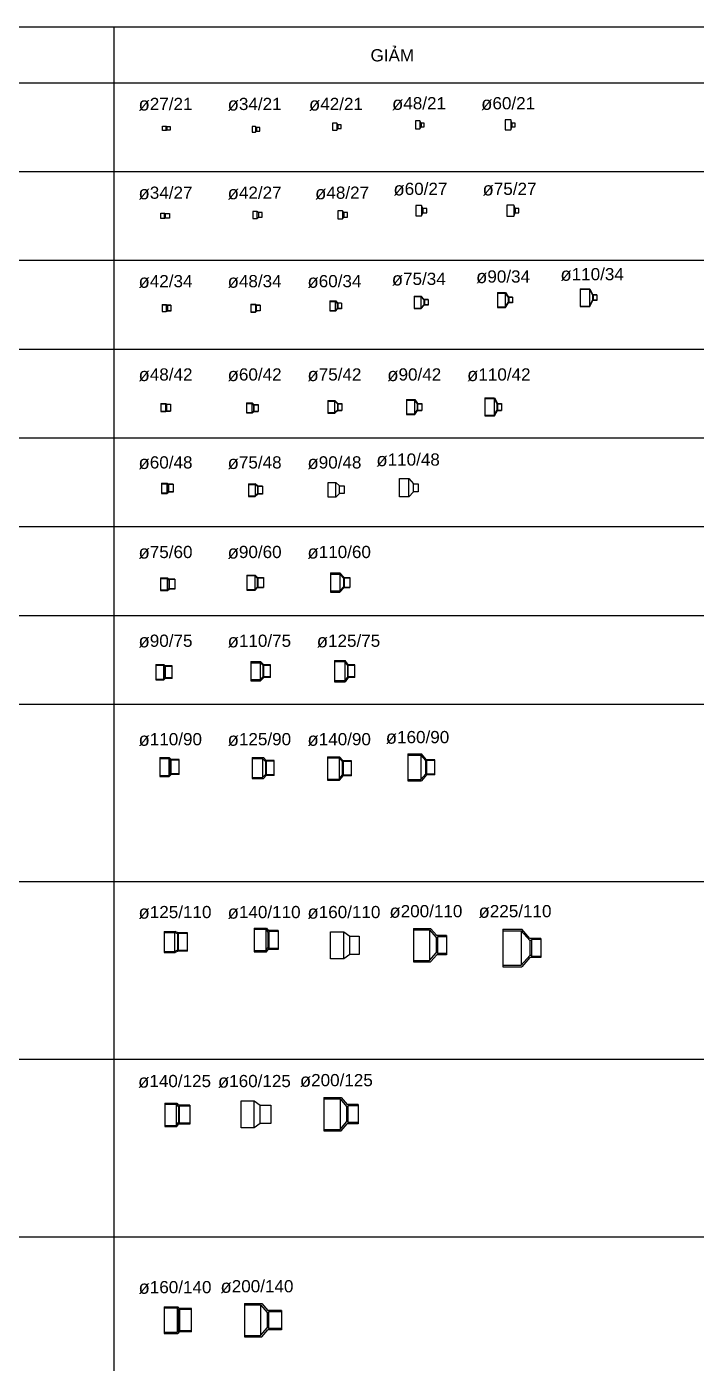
# Model space of a CAD drawing. Header units: millimetres. Extents: x 1218 to 72853, y -34712 to 16286.
# Drawn here: x 5603 to 9989, y -14139 to -5386 of the extents above; entities that cross this region are included whole.
import ezdxf
from ezdxf.enums import TextEntityAlignment as Align

# ---------------------------------------------------------------- set-up
doc = ezdxf.new("R2010")
doc.units = ezdxf.units.MM
doc.styles.get("Standard").update_dxf_attribs({"font": 'arial.ttf'})

# ---------------------------------------------------------------- blocks, each defined once
blk = doc.blocks.new('GIAM-D27x21 uPVC ISO')
at = {"color": 8}
for p, q in [((-1.9, -15), (-1.9, 15)), ((3.6, -12), (3.6, 12))]:
    blk.add_line(p, q, dxfattribs=at)
blk.add_lwpolyline([(23.6, 12), (23.6, -12), (3.6, -12), (-1.9, -15), (-26.9, -15), (-26.9, 15), (-1.9, 15), (3.6, 12)], close=True)
at = {"flags": 1}
for p in [(-1.9, 0), (3.6, 0)]:
    blk.add_attdef('AMC', p, '', height=0.5, dxfattribs=at)
blk = doc.blocks.new('GIAM-D34x21 uPVC ISO')
at = {"color": 8}
for p, q in [((-3, 18.4), (-3, -18.4)), ((4.8, 12), (4.8, -12))]:
    blk.add_line(p, q, dxfattribs=at)
blk.add_lwpolyline([(4.8, 12), (-3, 18.4), (-25.4, 18.4), (-25.4, -18.4), (-3, -18.4), (4.8, -12), (24.8, -12), (24.8, 12)], close=True)
at = {"flags": 1}
for p in [(-3, 0), (4.8, 0)]:
    blk.add_attdef('AMC', p, '', height=0.5, dxfattribs=at)
blk = doc.blocks.new('GIAM-D42x21 uPVC ISO')
at = {"color": 8}
for p, q in [((-2.9, 23.1), (-2.9, -23.1)), ((4.9, 12), (4.9, -12))]:
    blk.add_line(p, q, dxfattribs=at)
blk.add_lwpolyline([(4.9, 12), (-2.9, 23.1), (-29.9, 23.1), (-29.9, -23.1), (-2.9, -23.1), (4.9, -12), (24.9, -12), (24.9, 12)], close=True)
at = {"flags": 1}
for p in [(-2.9, 0), (4.9, 0)]:
    blk.add_attdef('AMC', p, '', height=0.5, dxfattribs=at)
blk = doc.blocks.new('GIAM-D48x21 uPVC ISO')
at = {"color": 8}
for p, q in [((-2.7, 26.1), (-2.7, -26.1)), ((5.1, 12), (5.1, -12))]:
    blk.add_line(p, q, dxfattribs=at)
blk.add_lwpolyline([(5.1, 12), (-2.7, 26.1), (-32.7, 26.1), (-32.7, -26.1), (-2.7, -26.1), (5.1, -12), (25.1, -12), (25.1, 12)], close=True)
at = {"flags": 1}
for p in [(-2.7, 0), (5.1, 0)]:
    blk.add_attdef('AMC', p, '', height=0.5, dxfattribs=at)
blk = doc.blocks.new('GIAM-D60x21 uPVC ISO')
at = {"color": 8}
for p, q in [((-2.8, 33.1), (-2.8, -33.1)), ((5.1, 12), (5.1, -12))]:
    blk.add_line(p, q, dxfattribs=at)
blk.add_lwpolyline([(5.1, 12), (-2.8, 33.1), (-38.8, 33.1), (-38.8, -33.1), (-2.8, -33.1), (5.1, -12), (25.1, -12), (25.1, 12)], close=True)
at = {"flags": 1}
for p in [(-2.8, 0), (5.1, 0)]:
    blk.add_attdef('AMC', p, '', height=0.5, dxfattribs=at)
blk = doc.blocks.new('GIAM-D34x27 uPVC ISO')
at = {"color": 8}
for p, q in [((-2.5, -18.4), (-2.5, 18.4)), ((4.4, -15), (4.4, 15))]:
    blk.add_line(p, q, dxfattribs=at)
blk.add_lwpolyline([(29.4, 15), (29.4, -15), (4.4, -15), (-2.5, -18.4), (-25.5, -18.4), (-25.5, 18.4), (-2.5, 18.4), (4.4, 15)], close=True)
at = {"flags": 1}
for p in [(-2.5, 0), (4.4, 0)]:
    blk.add_attdef('AMC', p, '', height=0.5, dxfattribs=at)
blk = doc.blocks.new('GIAM-D42x27 uPVC ISO')
at = {"color": 8}
for p, q in [((-3.4, 23), (-3.4, -23)), ((6.4, 15), (6.4, -15))]:
    blk.add_line(p, q, dxfattribs=at)
blk.add_lwpolyline([(6.4, 15), (-3.4, 23), (-30.4, 23), (-30.4, -23), (-3.4, -23), (6.4, -15), (31.4, -15), (31.4, 15)], close=True)
at = {"flags": 1}
for p in [(-3.4, 0), (6.4, 0)]:
    blk.add_attdef('AMC', p, '', height=0.5, dxfattribs=at)
blk = doc.blocks.new('GIAM-D48x27 uPVC ISO')
at = {"color": 8}
for p, q in [((-3.2, 26), (-3.2, -26)), ((6.6, 15), (6.6, -15))]:
    blk.add_line(p, q, dxfattribs=at)
blk.add_lwpolyline([(6.6, 15), (-3.2, 26), (-33.4, 26), (-33.4, -26), (-3.2, -26), (6.6, -15), (31.6, -15), (31.6, 15)], close=True)
at = {"flags": 1}
for p in [(-3.2, 0), (6.6, 0)]:
    blk.add_attdef('AMC', p, '', height=0.5, dxfattribs=at)
blk = doc.blocks.new('GIAM-D60x27 uPVC ISO')
at = {"color": 8}
for p, q in [((-3.4, 33), (-3.4, -33)), ((6.4, 15), (6.4, -15))]:
    blk.add_line(p, q, dxfattribs=at)
blk.add_lwpolyline([(6.4, 15), (-3.4, 33), (-39.6, 33), (-39.6, -33), (-3.4, -33), (6.4, -15), (31.4, -15), (31.4, 15)], close=True)
at = {"flags": 1}
for p in [(-3.4, 0), (6.4, 0)]:
    blk.add_attdef('AMC', p, '', height=0.5, dxfattribs=at)
blk = doc.blocks.new('GIAM-D75x27 uPVC ISO')
at = {"color": 8}
for p, q in [((-3.5, 36), (-3.5, -36)), ((6.3, 15), (6.3, -15))]:
    blk.add_line(p, q, dxfattribs=at)
blk.add_lwpolyline([(6.3, 15), (-3.5, 36), (-47.2, 36), (-47.2, -36), (-3.5, -36), (6.3, -15), (31.3, -15), (31.3, 15)], close=True)
at = {"flags": 1}
for p in [(-3.5, 0), (6.3, 0)]:
    blk.add_attdef('AMC', p, '', height=0.5, dxfattribs=at)
blk = doc.blocks.new('GIAM-D42x34 uPVC ISO')
for p, q in [((-28.7, 23), (-28.7, -23)), ((-28.7, 23), (-0.8, 23)), ((-0.8, 23), (4.2, 18.7)), ((29.3, 18.7), (4.2, 18.7)), ((29.3, 18.7), (29.3, -18.7)), ((-28.7, -23), (-0.8, -23)), ((-0.8, -23), (4.2, -18.7)), ((29.3, -18.7), (4.2, -18.7))]:
    blk.add_line(p, q)
at = {"color": 8}
for p, q in [((-28.7, 21), (-1.7, 21)), ((-1.7, 21), (-1.7, -21)), ((-1.7, 21), (3.5, 16.6)), ((6.3, 16.6), (3.5, 16.6)), ((3.5, 16.6), (3.5, -16.6)), ((29.3, 17), (6.3, 17)), ((6.3, 17), (6.3, -17)), ((-28.7, -21), (-1.7, -21)), ((-1.7, -21), (3.5, -16.6)), ((6.3, -16.6), (3.5, -16.6)), ((6.3, -16.6), (3.5, -16.6)), ((29.3, -17), (6.3, -17))]:
    blk.add_line(p, q, dxfattribs=at)
at = {"flags": 1}
for p in [(-1.7, 0), (6.3, 0)]:
    blk.add_attdef('AMC', p, '', height=0.5, dxfattribs=at)
blk = doc.blocks.new('GIAM-D48x34 uPVC ISO')
for p, q in [((-32.7, 26.4), (-32.7, -26.2)), ((-32.7, 26.4), (-1.6, 26.4)), ((-1.6, 26.4), (6.2, 18.8)), ((27.9, 18.8), (6.2, 18.8)), ((27.9, 18.8), (27.9, -18.6)), ((-32.7, -26.2), (-1.6, -26.2)), ((-1.6, -26.2), (6.2, -18.6)), ((27.9, -18.6), (6.2, -18.6))]:
    blk.add_line(p, q)
at = {"color": 8}
for p, q in [((-32.7, 24.1), (-2.7, 24.1)), ((-2.7, 24.1), (-2.7, -23.9)), ((-2.7, 24.1), (4.9, 17.1)), ((27.9, 17.1), (4.9, 17.1)), ((4.9, -16.9), (4.9, 17.1)), ((-32.7, -23.9), (-2.7, -23.9)), ((-2.7, -23.9), (4.9, -16.9)), ((4.9, -16.9), (8.3, -16.9)), ((27.9, -16.9), (8.3, -16.9))]:
    blk.add_line(p, q, dxfattribs=at)
at = {"flags": 1}
for p in [(-2.7, 0.1), (4.9, 0.1)]:
    blk.add_attdef('AMC', p, '', height=0.5, dxfattribs=at)
blk = doc.blocks.new('GIAM-D60x34 uPVC ISO')
for p, q in [((-40.2, 32.9), (-40.2, -32.9)), ((-40.2, 32.9), (-1.3, 32.9)), ((-1.3, 32.9), (11.2, 18.7)), ((35.8, 18.7), (11.2, 18.7)), ((35.8, 18.7), (35.8, -18.7)), ((-40.2, -32.9), (-1.3, -32.9)), ((-1.3, -32.9), (11.2, -18.7)), ((35.8, -18.7), (11.2, -18.7))]:
    blk.add_line(p, q)
at = {"color": 8}
for p, q in [((-40.2, 30), (-4.2, 30)), ((-4.2, 30), (-4.2, -30)), ((-4.2, 30), (9.1, 16.3)), ((9.1, 16.3), (9.1, -16.3)), ((12.8, 16.3), (9.1, 16.3)), ((35.8, 17), (12.8, 17)), ((12.8, 17), (12.8, -17)), ((-40.2, -30), (-4.2, -30)), ((-40.2, -30), (-4.2, -30)), ((-4.2, -30), (9.1, -16.3)), ((12.8, -16.3), (9.1, -16.3)), ((35.8, -17), (12.8, -17))]:
    blk.add_line(p, q, dxfattribs=at)
at = {"flags": 1}
for p in [(-4.2, 0), (12.8, 0)]:
    blk.add_attdef('AMC', p, '', height=0.5, dxfattribs=at)
blk = doc.blocks.new('GIAM-D75x34 uPVC ISO')
for p, q in [((-49.3, 41.1), (-49.3, -41.1)), ((-49.3, 41.1), (-3.3, 41.1)), ((-3.3, 41.1), (16.4, 18.7)), ((41.7, 18.7), (16.4, 18.7)), ((41.7, 18.7), (41.7, -18.7)), ((-49.3, -41.1), (-3.3, -41.1)), ((-3.3, -41.1), (16.4, -18.7)), ((41.7, -18.7), (16.4, -18.7))]:
    blk.add_line(p, q)
at = {"color": 8}
for p, q in [((-49.3, 37.5), (-5.8, 37.5)), ((-5.8, 37.5), (-5.8, -37.5)), ((-5.8, 37.5), (13.1, 16.5)), ((18.7, 16.5), (13.1, 16.5)), ((13.1, 16.5), (13.1, -16.5)), ((41.7, 17), (18.7, 17)), ((18.7, 17), (18.7, -17)), ((-49.3, -37.5), (-5.8, -37.5)), ((-5.8, -37.5), (13.1, -16.5)), ((18.7, -16.5), (13.1, -16.5)), ((41.7, -17), (18.7, -17))]:
    blk.add_line(p, q, dxfattribs=at)
at = {"flags": 1}
for p in [(-5.8, 0), (18.7, 0)]:
    blk.add_attdef('AMC', p, '', height=0.5, dxfattribs=at)
blk = doc.blocks.new('GIAM-D90x34 uPVC ISO')
for p, q in [((-58.2, 48.6), (-58.2, -48.6)), ((-58.2, 48.6), (-4.7, 48.6)), ((-4.7, 48.6), (15, 18.7)), ((40.3, 18.7), (15, 18.7)), ((40.3, 18.7), (40.3, -18.7)), ((-58.2, -48.6), (-4.7, -48.6)), ((-4.7, -48.6), (15, -18.7)), ((40.3, -18.7), (15, -18.7))]:
    blk.add_line(p, q)
at = {"color": 8}
for p, q in [((-58.2, 45), (-7.2, 45)), ((-7.2, 45), (-7.2, -45)), ((-7.2, 45), (11.7, 16.5)), ((17.3, 16.5), (11.7, 16.5)), ((11.7, 16.5), (11.7, -16.5)), ((40.3, 17), (17.3, 17)), ((17.3, 17), (17.3, -17)), ((-58.2, -45), (-7.2, -45)), ((-7.2, -45), (11.7, -16.5)), ((17.3, -16.5), (11.7, -16.5)), ((40.3, -17), (17.3, -17))]:
    blk.add_line(p, q, dxfattribs=at)
at = {"flags": 1}
for p in [(-7.2, 0), (17.3, 0)]:
    blk.add_attdef('AMC', p, '', height=0.5, dxfattribs=at)
blk = doc.blocks.new('GIAM-D110x34 uPVC ISO')
for p, q in [((-68.5, 58.6), (-68.5, -58.6)), ((-68.5, 58.6), (-5, 58.6)), ((-5, 58.6), (14.7, 18.7)), ((40, 18.7), (14.7, 18.7)), ((40, 18.7), (40, -18.7)), ((-68.5, -58.6), (-5, -58.6)), ((-5, -58.6), (14.7, -18.7)), ((40, -18.7), (14.7, -18.7))]:
    blk.add_line(p, q)
at = {"color": 8}
for p, q in [((-68.5, 55), (-7.5, 55)), ((-7.5, 55), (-7.5, -55)), ((-7.5, 55), (11.5, 16.5)), ((17, 16.5), (11.5, 16.5)), ((11.5, 16.5), (11.5, -16.5)), ((40, 17), (17, 17)), ((17, 17), (17, -17)), ((-68.5, -55), (-7.5, -55)), ((-7.5, -55), (11.5, -16.5)), ((17, -16.5), (11.5, -16.5)), ((40, -17), (17, -17))]:
    blk.add_line(p, q, dxfattribs=at)
at = {"flags": 1}
for p in [(-7.5, 0), (17, 0)]:
    blk.add_attdef('AMC', p, '', height=0.5, dxfattribs=at)
blk = doc.blocks.new('GIAM-D48x42 uPVC ISO')
for p, q in [((-31.9, 26.3), (-31.9, -26.3)), ((-31.9, 26.3), (-0.2, 26.3)), ((-0.2, 26.3), (4.3, 23)), ((4.3, 23), (32.1, 23)), ((32.1, 23), (32.1, -23)), ((-31.9, -26.3), (-0.2, -26.3)), ((-0.2, -26.3), (4.3, -23)), ((4.3, -23), (32.1, -23))]:
    blk.add_line(p, q)
at = {"color": 8}
for p, q in [((-31.9, 24), (-1.9, 24)), ((-1.9, 24), (-1.9, -24)), ((-1.9, 24), (3, 20.3)), ((3, 20.3), (3, -20.3)), ((3, 20.3), (5.1, 20.3)), ((5.1, 21), (32.1, 21)), ((5.1, 21), (5.1, -21)), ((-31.9, -24), (-1.9, -24)), ((-1.9, -24), (3, -20.3)), ((3, -20.3), (5.1, -20.3)), ((5.1, -21), (32.1, -21))]:
    blk.add_line(p, q, dxfattribs=at)
at = {"flags": 1}
for p in [(-1.9, 0), (5.1, 0)]:
    blk.add_attdef('AMC', p, '', height=0.5, dxfattribs=at)
blk = doc.blocks.new('GIAM-D60x42 uPVC ISO')
for p, q in [((-40.6, 32.9), (-40.6, -32.9)), ((-40.6, 32.9), (-3.5, 32.9)), ((-3.5, 32.9), (7.6, 23)), ((7.6, 23), (35.4, 23)), ((35.4, 23), (35.4, -23)), ((-40.6, -32.9), (-3.5, -32.9)), ((-3.5, -32.9), (7.6, -23)), ((7.6, -23), (35.4, -23))]:
    blk.add_line(p, q)
at = {"color": 8}
for p, q in [((-40.6, 30), (-4.6, 30)), ((-4.6, 30), (6.3, 20.3)), ((-4.6, 30), (-4.6, -30)), ((6.3, 20.3), (6.3, -20.3)), ((8.4, 20.3), (6.3, 20.3)), ((8.4, 21), (35.4, 21)), ((8.4, 21), (8.4, -21)), ((-40.6, -30), (-4.6, -30)), ((-40.6, -30), (-4.6, -30)), ((-4.6, -30), (6.3, -20.3)), ((8.4, -20.3), (6.3, -20.3)), ((8.4, -21), (35.4, -21))]:
    blk.add_line(p, q, dxfattribs=at)
at = {"flags": 1}
for p in [(-4.6, 0), (8.4, 0)]:
    blk.add_attdef('AMC', p, '', height=0.5, dxfattribs=at)
blk = doc.blocks.new('GIAM-D75x42 uPVC ISO')
for p, q in [((-49.7, 41.1), (-49.7, -41.1)), ((-49.7, 41.1), (-3.8, 41.1)), ((-3.8, 41.1), (14.5, 23)), ((14.5, 23), (42.3, 23)), ((42.3, 23), (42.3, -23)), ((-49.7, -41.1), (-3.8, -41.1)), ((-3.8, -41.1), (14.5, -23)), ((14.5, -23), (42.3, -23))]:
    blk.add_line(p, q)
at = {"color": 8}
for p, q in [((-49.7, 37.5), (-6.2, 37.5)), ((-6.2, 37.5), (-6.2, -37.5)), ((-6.2, 37.5), (12.2, 20.3)), ((12.2, 20.3), (12.2, -20.3)), ((15.3, 20.3), (12.2, 20.3)), ((15.3, 21), (42.3, 21)), ((15.3, 21), (15.3, -21)), ((-49.7, -37.5), (-6.2, -37.5)), ((-6.2, -37.5), (12.2, -20.3)), ((15.3, -20.3), (12.2, -20.3)), ((15.3, -21), (42.3, -21))]:
    blk.add_line(p, q, dxfattribs=at)
at = {"flags": 1}
for p in [(-6.2, 0), (15.3, 0)]:
    blk.add_attdef('AMC', p, '', height=0.5, dxfattribs=at)
blk = doc.blocks.new('GIAM-D90x42 uPVC ISO')
for p, q in [((-57.9, 48.6), (-57.9, -48.6)), ((-57.9, 48.6), (-4.4, 48.6)), ((-4.4, 48.6), (13.8, 23)), ((13.8, 23), (41.6, 23)), ((41.6, 23), (41.6, -23)), ((-57.9, -48.6), (-4.4, -48.6)), ((-4.4, -48.6), (13.8, -23)), ((13.8, -23), (41.6, -23))]:
    blk.add_line(p, q)
at = {"color": 8}
for p, q in [((-57.9, 45), (-6.9, 45)), ((-6.9, 45), (-6.9, -45)), ((-6.9, 45), (11.5, 20.3)), ((11.5, 20.3), (11.5, -20.3)), ((14.6, 20.3), (11.5, 20.3)), ((14.6, 21), (41.6, 21)), ((14.6, 21), (14.6, -21)), ((-57.9, -45), (-6.9, -45)), ((-6.9, -45), (11.5, -20.3)), ((14.6, -20.3), (11.5, -20.3)), ((14.6, -21), (41.6, -21))]:
    blk.add_line(p, q, dxfattribs=at)
at = {"flags": 1}
for p in [(-6.9, 0), (14.6, 0)]:
    blk.add_attdef('AMC', p, '', height=0.5, dxfattribs=at)
blk = doc.blocks.new('GIAM-D110x42 uPVC ISO')
for p, q in [((-68.1, 58.6), (-68.1, -58.6)), ((-68.1, 58.6), (-4.6, 58.6)), ((-4.6, 58.6), (13.6, 23)), ((13.6, 23), (41.4, 23)), ((41.4, 23), (41.4, -23)), ((-68.1, -58.6), (-4.6, -58.6)), ((-4.6, -58.6), (13.6, -23)), ((13.6, -23), (41.4, -23))]:
    blk.add_line(p, q)
at = {"color": 8}
for p, q in [((-68.1, 55), (-7.1, 55)), ((-7.1, 55), (-7.1, -55)), ((-7.1, 55), (11.3, 20.3)), ((11.3, 20.3), (11.3, -20.3)), ((14.4, 20.3), (11.3, 20.3)), ((14.4, 21), (41.4, 21)), ((14.4, 21), (14.4, -21)), ((-68.1, -55), (-7.1, -55)), ((-7.1, -55), (11.3, -20.3)), ((14.4, -20.3), (11.3, -20.3)), ((14.4, -21), (41.4, -21))]:
    blk.add_line(p, q, dxfattribs=at)
at = {"flags": 1}
for p in [(-7.1, 0), (14.4, 0)]:
    blk.add_attdef('AMC', p, '', height=0.5, dxfattribs=at)
blk = doc.blocks.new('GIAM-D60x48 uPVC ISO')
for p, q in [((-38.7, 32.9), (-38.7, -32.9)), ((-38.7, 32.9), (-1.6, 32.9)), ((6.1, 26.3), (-1.6, 32.9)), ((37.3, 26.3), (6.1, 26.3)), ((37.3, 26.3), (37.3, -26.3)), ((-38.7, -30), (-2.7, -30)), ((-38.7, -32.9), (-1.6, -32.9)), ((6.1, -26.3), (-1.6, -32.9)), ((37.3, -26.3), (6.1, -26.3))]:
    blk.add_line(p, q)
at = {"color": 8}
for p, q in [((-38.7, 30), (-2.7, 30)), ((-2.7, 30), (-2.7, -30)), ((5, 23.4), (-2.7, 30)), ((7.3, 23.4), (5, 23.4)), ((5, 23.4), (5, -23.4)), ((37.3, 24), (7.3, 24)), ((7.3, 24), (7.3, -24)), ((-38.7, -30), (-2.7, -30)), ((5, -23.4), (-2.7, -30)), ((7.3, -23.4), (5, -23.4)), ((37.3, -24), (7.3, -24))]:
    blk.add_line(p, q, dxfattribs=at)
at = {"flags": 1}
for p in [(-2.7, 0), (7.3, 0)]:
    blk.add_attdef('AMC', p, '', height=0.5, dxfattribs=at)
blk = doc.blocks.new('GIAM-D75x48 uPVC ISO')
for p, q in [((-50.1, 41.1), (-50.1, -41.1)), ((-50.1, 41.1), (-5.5, 41.1)), ((11.5, 26.3), (-5.5, 41.1)), ((41.9, 26.3), (11.5, 26.3)), ((41.9, 26.3), (41.9, -26.3)), ((-50.1, -41.1), (-5.5, -41.1)), ((11.5, -26.3), (-5.5, -41.1)), ((41.9, -26.3), (11.5, -26.3))]:
    blk.add_line(p, q)
at = {"color": 8}
for p, q in [((-50.1, 37.5), (-6.6, 37.5)), ((-6.6, 37.5), (-6.6, -37.5)), ((9.6, 23.4), (-6.6, 37.5)), ((11.9, 23.4), (9.6, 23.4)), ((9.6, 23.4), (9.6, -23.4)), ((11.9, 23.4), (9.6, 23.4)), ((41.9, 24), (11.9, 24)), ((11.9, 24), (11.9, -24)), ((-50.1, -37.5), (-6.6, -37.5)), ((9.6, -23.4), (-6.6, -37.5)), ((11.9, -23.4), (9.6, -23.4)), ((41.9, -24), (11.9, -24))]:
    blk.add_line(p, q, dxfattribs=at)
at = {"flags": 1}
for p in [(-6.6, 0), (11.9, 0)]:
    blk.add_attdef('AMC', p, '', height=0.5, dxfattribs=at)
blk = doc.blocks.new('GIAM-D90x48 uPVC ISO')
at = {"color": 8}
for p, q in [((-9.7, -48), (-9.7, 48)), ((15.3, -26), (15.3, 26))]:
    blk.add_line(p, q, dxfattribs=at)
blk.add_lwpolyline([(45.3, 26), (45.3, -26), (15.3, -26), (-9.7, -48), (-60.7, -48), (-60.7, 48), (-9.7, 48), (15.3, 26)], close=True)
at = {"flags": 1}
for p in [(-9.7, 0), (15.3, 0)]:
    blk.add_attdef('AMC', p, '', height=0.5, dxfattribs=at)
blk = doc.blocks.new('GIAM-D110x48 uPVC ISO')
at = {"color": 8}
for p, q in [((-9.5, -60.5), (-9.5, 60.5)), ((20.5, -26), (20.5, 26))]:
    blk.add_line(p, q, dxfattribs=at)
blk.add_lwpolyline([(50.5, 26), (50.5, -26), (20.5, -26), (-9.5, -60.5), (-70.5, -60.5), (-70.5, 60.5), (-9.5, 60.5), (20.5, 26)], close=True)
at = {"flags": 1}
for p in [(-9.5, 0), (20.5, 0)]:
    blk.add_attdef('AMC', p, '', height=0.5, dxfattribs=at)
blk = doc.blocks.new('GIAM-D75x60 uPVC ISO')
for p, q in [((-47.3, 41.1), (-47.3, -41.1)), ((-47.3, 41.1), (-2.2, 41.1)), ((-2.2, 41.1), (8, 32.9)), ((45.7, 32.9), (8, 32.9)), ((45.7, 32.9), (45.7, -32.9)), ((-47.3, -41.1), (-2.2, -41.1)), ((-2.2, -41.1), (8, -32.9)), ((45.7, -32.9), (8, -32.9))]:
    blk.add_line(p, q)
at = {"color": 8}
for p, q in [((-47.3, 37.5), (-3.8, 37.5)), ((-3.8, 37.5), (-3.8, -37.5)), ((-3.8, 37.5), (6.8, 29)), ((9.7, 29), (6.8, 29)), ((6.8, 29), (6.8, -29)), ((45.7, 30), (9.7, 30)), ((9.7, 30), (9.7, -30)), ((-47.3, -37.5), (-3.8, -37.5)), ((-3.8, -37.5), (6.8, -29)), ((9.7, -29), (6.8, -29)), ((45.7, -30), (9.7, -30)), ((45.7, -30), (9.7, -30))]:
    blk.add_line(p, q, dxfattribs=at)
at = {"flags": 1}
for p in [(-3.8, 0), (9.7, 0)]:
    blk.add_attdef('AMC', p, '', height=0.5, dxfattribs=at)
blk = doc.blocks.new('GIAM-D90x60 uPVC ISO')
for p, q in [((-57.5, 49.3), (-57.5, -49.3)), ((-57.5, 49.3), (-4.2, 49.3)), ((-4.2, 49.3), (12.3, 32.9)), ((12.3, 32.9), (49.5, 32.9)), ((49.5, 32.9), (49.5, -32.9)), ((-57.5, -49.3), (-4.2, -49.3)), ((-4.2, -49.3), (12.3, -32.9)), ((12.3, -32.9), (49.5, -32.9)), ((13.5, -32.9), (49.5, -32.9))]:
    blk.add_line(p, q)
at = {"color": 8}
for p, q in [((-57.5, 45), (-6.5, 45)), ((-6.5, 45), (-6.5, -45)), ((-6.5, 45), (9.4, 29.3)), ((13.5, 29.3), (9.4, 29.3)), ((9.4, 29.3), (9.4, -29.3)), ((13.5, 30), (49.5, 30)), ((13.5, 30), (13.5, -30)), ((-57.5, -45), (-6.5, -45)), ((-6.5, -45), (9.4, -29.3)), ((13.5, -29.3), (9.4, -29.3)), ((13.5, -30), (49.5, -30)), ((13.5, -30), (49.5, -30))]:
    blk.add_line(p, q, dxfattribs=at)
at = {"flags": 1}
for p in [(-6.5, 0), (13.5, 0)]:
    blk.add_attdef('AMC', p, '', height=0.5, dxfattribs=at)
blk = doc.blocks.new('GIAM-D110x60 uPVC ISO')
for p, q in [((-71.3, 62.7), (-71.3, -62.7)), ((-71.3, 62.7), (-10.2, 62.7)), ((-10.3, 55), (14, 28.8)), ((-10.2, 62.7), (17.4, 32.9)), ((17.4, 32.9), (53.7, 32.9)), ((53.7, 32.9), (53.7, -32.9)), ((-71.3, -62.7), (-10.2, -62.7)), ((-10.2, -62.7), (17.4, -32.9)), ((17.4, -32.9), (53.7, -32.9))]:
    blk.add_line(p, q)
at = {"color": 8}
for p, q in [((-71.3, 55), (-10.3, 55)), ((-10.3, 55), (-10.3, -55)), ((-10.3, 55), (14, 28.8)), ((17.7, 28.8), (14, 28.8)), ((14, 28.8), (14, -28.8)), ((17.7, 28.8), (14, 28.8)), ((17.7, 30), (53.7, 30)), ((17.7, 30), (17.7, -30)), ((-71.3, -55), (-10.3, -55)), ((-10.3, -55), (14, -28.8)), ((17.7, -28.8), (14, -28.8)), ((17.7, -30), (53.7, -30)), ((17.7, -30), (53.7, -30))]:
    blk.add_line(p, q, dxfattribs=at)
at = {"flags": 1}
for p in [(-10.3, 0), (17.7, 0)]:
    blk.add_attdef('AMC', p, '', height=0.5, dxfattribs=at)
blk = doc.blocks.new('GIAM-D90x75 uPVC ISO')
for p, q in [((-53.8, 49.3), (-53.8, -49.3)), ((-53.8, 49.3), (-0.5, 49.3)), ((-0.5, 49.3), (8.1, 41.1)), ((53.2, 41.1), (8.1, 41.1)), ((53.2, -41.1), (53.2, 41.1)), ((-53.8, -49.3), (-0.5, -49.3)), ((-0.5, -49.3), (8.1, -41.1)), ((53.2, -41.1), (8.1, -41.1))]:
    blk.add_line(p, q)
at = {"color": 8}
for p, q in [((-53.8, 45), (-2.8, 45)), ((-2.8, 45), (-2.8, -45)), ((-2.8, 45), (6.1, 36.3)), ((6.1, -36.3), (6.1, 36.3)), ((9.7, 36.3), (6.1, 36.3)), ((53.2, 37.5), (9.7, 37.5)), ((9.7, -37.5), (9.7, 37.5)), ((-53.8, -45), (-2.8, -45)), ((-2.8, -45), (6.1, -36.3)), ((9.7, -36.3), (6.1, -36.3)), ((53.2, -37.5), (9.7, -37.5))]:
    blk.add_line(p, q, dxfattribs=at)
at = {"flags": 1}
for p in [(-2.8, 0), (9.7, 0)]:
    blk.add_attdef('AMC', p, '', height=0.5, dxfattribs=at)
blk = doc.blocks.new('GIAM-D110x75 uPVC ISO')
for p, q in [((-67.7, 62.7), (-67.7, -62.7)), ((-67.7, 62.7), (-4.5, 62.7)), ((15.5, 41.1), (-4.5, 62.7)), ((59.3, 41.1), (15.5, 41.1)), ((59.3, -41.1), (59.3, 41.1)), ((-67.7, -62.7), (-4.5, -62.7)), ((15.5, -41.1), (-4.5, -62.7)), ((59.3, -41.1), (15.5, -41.1))]:
    blk.add_line(p, q)
at = {"color": 8}
for p, q in [((-67.7, 55), (-6.7, 55)), ((-6.7, 55), (-6.7, -55)), ((12.2, 36.1), (-6.7, 55)), ((12.2, -36.1), (12.2, 36.1)), ((15.8, 36.1), (12.2, 36.1)), ((59.3, 37.5), (15.8, 37.5)), ((15.8, -37.5), (15.8, 37.5)), ((-67.7, -55), (-6.7, -55)), ((12.2, -36.1), (-6.7, -55)), ((15.8, -36.1), (12.2, -36.1)), ((59.3, -37.5), (15.8, -37.5))]:
    blk.add_line(p, q, dxfattribs=at)
at = {"flags": 1}
for p in [(-6.7, 0), (15.8, 0)]:
    blk.add_attdef('AMC', p, '', height=0.5, dxfattribs=at)
blk = doc.blocks.new('GIAM-D125x75 uPVC ISO')
for p, q in [((-74.6, 70.2), (-74.6, -70.2)), ((-74.6, 70.2), (-3.9, 70.2)), ((16.1, 41.1), (-3.9, 70.2)), ((59.9, 41.1), (16.1, 41.1)), ((59.9, -41.1), (59.9, 41.1)), ((-74.6, -70.2), (-3.9, -70.2)), ((16.1, -41.1), (-3.9, -70.2)), ((59.9, -41.1), (16.1, -41.1))]:
    blk.add_line(p, q)
at = {"color": 8}
for p, q in [((-74.6, 62.5), (-6.1, 62.5)), ((-6.1, 62.5), (-6.1, -62.5)), ((12.8, 36.1), (-6.1, 62.5)), ((12.8, -36.1), (12.8, 36.1)), ((16.4, 36.1), (12.8, 36.1)), ((59.9, 37.5), (16.4, 37.5)), ((16.4, -37.5), (16.4, 37.5)), ((-74.6, -62.5), (-6.1, -62.5)), ((12.8, -36.1), (-6.1, -62.5)), ((16.4, -36.1), (12.8, -36.1)), ((59.9, -37.5), (16.4, -37.5))]:
    blk.add_line(p, q, dxfattribs=at)
at = {"flags": 1}
for p in [(-6.1, 0), (16.4, 0)]:
    blk.add_attdef('AMC', p, '', height=0.5, dxfattribs=at)
blk = doc.blocks.new('GIAM-D110x90 uPVC ISO')
for p, q in [((-65, 62.7), (-65, -62.7)), ((-65, 62.7), (-2, 62.7)), ((9.2, 49.3), (-2, 62.7)), ((62, 49.3), (9.2, 49.3)), ((62, -49.3), (62, 49.3)), ((-65, -62.7), (-2, -62.7)), ((9.2, -49.3), (-2, -62.7)), ((62, -49.3), (9.2, -49.3))]:
    blk.add_line(p, q)
at = {"color": 8}
for p, q in [((-65, 55), (-4, 55)), ((-4, 55), (-4, -55)), ((5.5, 43.6), (-4, 55)), ((5.5, -43.6), (5.5, 43.6)), ((5.5, 43.6), (11, 43.6)), ((62, 45), (11, 45)), ((11, -45), (11, 45)), ((-65, -55), (-4, -55)), ((5.5, -43.6), (-4, -55)), ((5.5, -43.6), (11, -43.6)), ((62, -45), (11, -45))]:
    blk.add_line(p, q, dxfattribs=at)
at = {"flags": 1}
for p in [(-4, 0), (11, 0)]:
    blk.add_attdef('AMC', p, '', height=0.5, dxfattribs=at)
blk = doc.blocks.new('GIAM-D125x90 uPVC ISO')
for p, q in [((-75.5, 68.5), (-2.1, 68.5)), ((-75.5, 68.5), (-75.5, -68.5)), ((16.2, 49.3), (-2.1, 68.5)), ((68.5, 49.3), (16.2, 49.3)), ((68.5, -49.3), (68.5, 49.3)), ((-75.5, -68.5), (-2.1, -68.5)), ((16.2, -49.3), (-2.1, -68.5)), ((68.5, -49.3), (16.2, -49.3))]:
    blk.add_line(p, q)
at = {"color": 8}
for p, q in [((-75.5, 62.5), (-7, 62.5)), ((-7, 62.5), (-7, -62.5)), ((11.5, 43.1), (-7, 62.5)), ((11.5, 43.1), (11.5, -43.1)), ((11.5, 43.1), (17.5, 43.1)), ((68.5, 45), (17.5, 45)), ((17.5, 45), (17.5, -45)), ((-75.5, -62.5), (-7, -62.5)), ((11.5, -43.1), (-7, -62.5)), ((11.5, -43.1), (17.5, -43.1)), ((68.5, -45), (17.5, -45))]:
    blk.add_line(p, q, dxfattribs=at)
at = {"flags": 1}
for p in [(-7, 0), (17.5, 0)]:
    blk.add_attdef('AMC', p, '', height=0.5, dxfattribs=at)
blk = doc.blocks.new('GIAM-D140x90 uPVC ISO')
for p, q in [((-86.6, 76.7), (-86.6, -76.7)), ((-86.6, 76.7), (-6.7, 76.7)), ((-6.7, 76.7), (16.4, 49.3)), ((70.4, 49.3), (16.4, 49.3)), ((70.4, -49.3), (70.4, 49.3)), ((-86.6, -76.7), (-6.7, -76.7)), ((-6.7, -76.7), (16.4, -49.3)), ((70.4, -49.3), (16.4, -49.3))]:
    blk.add_line(p, q)
at = {"color": 8}
for p, q in [((-86.6, 70), (-10.6, 70)), ((-10.6, 70), (-10.6, -70)), ((-10.6, 70), (12.9, 42.1)), ((12.9, -42.1), (12.9, 42.1)), ((12.9, 42.1), (19.4, 42.1)), ((70.4, 45), (19.4, 45)), ((19.4, -45), (19.4, 45)), ((-86.6, -70), (-10.6, -70)), ((-10.6, -70), (12.9, -42.1)), ((12.9, -42.1), (19.4, -42.1)), ((70.4, -45), (19.4, -45))]:
    blk.add_line(p, q, dxfattribs=at)
at = {"flags": 1}
for p in [(-10.6, 0), (19.4, 0)]:
    blk.add_attdef('AMC', p, '', height=0.5, dxfattribs=at)
blk = doc.blocks.new('GIAM-D160x90 uPVC ISO')
for p, q in [((-98.3, 87.7), (-8.7, 87.7)), ((-98.3, 87.7), (-98.3, -87.7)), ((25.2, 49.3), (-8.7, 87.7)), ((78.7, 49.3), (25.2, 49.3)), ((78.7, -49.3), (78.7, 49.3)), ((25.2, -49.3), (-8.7, -87.7)), ((78.7, -49.3), (25.2, -49.3)), ((-98.3, -87.7), (-8.7, -87.7))]:
    blk.add_line(p, q)
at = {"color": 8}
for p, q in [((-98.3, 80), (-12.3, 80)), ((-12.3, 80), (-12.3, -80)), ((20.7, 42.5), (-12.3, 80)), ((20.7, -42.5), (20.7, 42.5)), ((27.7, 42.5), (20.7, 42.5)), ((78.7, 45), (27.7, 45)), ((27.7, -45), (27.7, 45)), ((-98.3, -80), (-12.3, -80)), ((20.7, -42.5), (-12.3, -80)), ((27.7, -42.5), (20.7, -42.5)), ((78.7, -45), (27.7, -45))]:
    blk.add_line(p, q, dxfattribs=at)
at = {"flags": 1}
for p in [(-12.3, 0), (27.7, 0)]:
    blk.add_attdef('AMC', p, '', height=0.5, dxfattribs=at)
blk = doc.blocks.new('GIAM-D125x110 uPVC ISO')
for p, q in [((-77.3, 68.5), (-4, 68.5)), ((-77.3, 68.5), (-77.3, -68.5)), ((14.4, 59.3), (-4, 68.5)), ((76.7, 59.3), (14.4, 59.3)), ((76.7, -59.3), (76.7, 59.3)), ((-77.3, -68.5), (-4, -68.5)), ((14.4, -59.3), (-4, -68.5)), ((76.7, -59.3), (14.4, -59.3))]:
    blk.add_line(p, q)
at = {"color": 8}
for p, q in [((-77.3, 62.5), (-8.8, 62.5)), ((-8.8, 62.5), (-8.8, -62.5)), ((9.7, 53.1), (-8.8, 62.5)), ((9.7, 53.1), (9.7, -53.1)), ((9.7, 53.1), (15.7, 53.1)), ((76.7, 55), (15.7, 55)), ((15.7, 55), (15.7, -55)), ((-77.3, -62.5), (-8.8, -62.5)), ((9.7, -53.1), (-8.8, -62.5)), ((9.7, -53.1), (15.7, -53.1)), ((76.7, -55), (15.7, -55))]:
    blk.add_line(p, q, dxfattribs=at)
at = {"flags": 1}
for p in [(-8.8, 0), (15.7, 0)]:
    blk.add_attdef('AMC', p, '', height=0.5, dxfattribs=at)
blk = doc.blocks.new('GIAM-D140x110 uPVC ISO')
for p, q in [((-81.3, 76.7), (-81.3, -76.7)), ((-81.3, 76.7), (-0.5, 76.7)), ((-0.5, 76.7), (9.8, 62.7)), ((75.7, 62.7), (9.8, 62.7)), ((75.7, 62.7), (75.7, -62.7)), ((-81.3, -76.7), (-0.5, -76.7)), ((-0.5, -76.7), (9.8, -62.7)), ((75.7, -62.7), (9.8, -62.7))]:
    blk.add_line(p, q)
at = {"color": 8}
for p, q in [((-81.3, 70), (-5.3, 70)), ((-5.3, 70), (-5.3, -70)), ((-5.3, 70), (8.8, 51)), ((8.8, 51), (8.8, -51)), ((8.8, 51), (14.7, 51)), ((75.7, 55), (14.7, 55)), ((14.7, 55), (14.7, -55)), ((-81.3, -70), (-5.3, -70)), ((-5.3, -70), (8.8, -51)), ((8.8, -51), (14.7, -51)), ((75.7, -55), (14.7, -55))]:
    blk.add_line(p, q, dxfattribs=at)
at = {"flags": 1}
for p in [(-5.3, 0), (14.7, 0)]:
    blk.add_attdef('AMC', p, '', height=0.5, dxfattribs=at)
blk = doc.blocks.new('GIAM-D160x110 uPVC ISO')
at = {"color": 8}
for p, q in [((-15.5, -89), (-15.5, 89)), ((24.5, -60.5), (24.5, 60.5))]:
    blk.add_line(p, q, dxfattribs=at)
blk.add_lwpolyline([(85.5, 60.5), (85.5, -60.5), (24.5, -60.5), (-15.5, -89), (-101.5, -89), (-101.5, 89), (-15.5, 89), (24.5, 60.5)], close=True)
at = {"flags": 1}
for p in [(-15.5, 0), (24.5, 0)]:
    blk.add_attdef('AMC', p, '', height=0.5, dxfattribs=at)
blk = doc.blocks.new('GIAM-D200x110 uPVC ISO')
for p, q in [((-121.4, 109.6), (-8.6, 109.6)), ((-121.4, 109.6), (-121.4, -109.6)), ((-8.6, 109.6), (31.6, 62.7)), ((96.6, 62.7), (31.6, 62.7)), ((96.6, 62.7), (96.6, -62.7)), ((-8.6, -109.6), (31.6, -62.7)), ((96.6, -62.7), (31.6, -62.7)), ((-121.4, -109.6), (-8.6, -109.6))]:
    blk.add_line(p, q)
at = {"color": 8}
for p, q in [((-121.4, 100), (-15.4, 100)), ((-15.4, 100), (-15.4, -100)), ((-15.4, 100), (27.2, 50.1)), ((27.2, 50.1), (27.2, -50.1)), ((35.6, 50.1), (27.2, 50.1)), ((96.6, 55), (35.6, 55)), ((35.6, 55), (35.6, -55)), ((35.6, 45.9), (35.6, -55)), ((-15.4, -100), (27.2, -50.1)), ((35.6, -50.1), (27.2, -50.1)), ((96.6, -55), (35.6, -55)), ((-121.4, -100), (-15.4, -100))]:
    blk.add_line(p, q, dxfattribs=at)
at = {"flags": 1}
for p in [(-15.4, 0), (35.6, 0)]:
    blk.add_attdef('AMC', p, '', height=0.5, dxfattribs=at)
blk = doc.blocks.new('GIAM-D225x110 uPVC ISO')
for p, q in [((-141.7, 123.3), (-18.4, 123.3)), ((-141.7, 123.3), (-141.7, -123.3)), ((35.1, 62.7), (-18.4, 123.3)), ((106.4, 62.7), (35.1, 62.7)), ((106.4, 62.7), (106.4, -62.7)), ((35.1, -62.7), (-18.4, -123.3)), ((106.4, -62.7), (35.1, -62.7)), ((-141.7, -123.3), (-18.4, -123.3))]:
    blk.add_line(p, q)
at = {"color": 8}
for p, q in [((-141.7, 112.5), (-23.1, 112.5)), ((-23.1, 112.5), (-23.1, -112.5)), ((33.4, 48.5), (-23.1, 112.5)), ((33.4, 48.5), (33.4, -48.5)), ((45.4, 48.5), (33.4, 48.5)), ((106.4, 55), (45.4, 55)), ((45.4, 55), (45.4, -55)), ((33.4, -48.5), (-23.1, -112.5)), ((45.4, -48.5), (33.4, -48.5)), ((106.4, -55), (45.4, -55)), ((-141.7, -112.5), (-23.1, -112.5))]:
    blk.add_line(p, q, dxfattribs=at)
at = {"flags": 1}
for p in [(-23.1, 0), (45.4, 0)]:
    blk.add_attdef('AMC', p, '', height=0.5, dxfattribs=at)
blk = doc.blocks.new('GIAM-D140x125 uPVC ISO')
for p, q in [((-82.8, 76.7), (-82.8, -76.7)), ((-82.8, 76.7), (-2.1, 76.7)), ((-2.1, 76.7), (8.3, 62.7)), ((81.7, 62.7), (8.3, 62.7)), ((81.7, 62.7), (81.7, -62.7)), ((-82.8, -76.7), (-2.1, -76.7)), ((-2.1, -76.7), (8.3, -62.7)), ((81.7, -62.7), (8.3, -62.7))]:
    blk.add_line(p, q)
at = {"color": 8}
for p, q in [((-82.8, 70), (-6.8, 70)), ((-6.8, 70), (-6.8, -70)), ((-6.8, 70), (7.3, 51)), ((7.3, 51), (7.3, -51)), ((7.3, 51), (13.2, 51)), ((81.7, 55), (13.2, 55)), ((13.2, 55), (13.2, -55)), ((-82.8, -70), (-6.8, -70)), ((-6.8, -70), (7.3, -51)), ((7.3, -51), (13.2, -51)), ((81.7, -55), (13.2, -55))]:
    blk.add_line(p, q, dxfattribs=at)
at = {"flags": 1}
for p in [(-6.8, 0), (13.2, 0)]:
    blk.add_attdef('AMC', p, '', height=0.5, dxfattribs=at)
blk = doc.blocks.new('GIAM-D160x125 uPVC ISO')
at = {"color": 8}
for p, q in [((-12, -89), (-12, 89)), ((28, -60.5), (28, 60.5))]:
    blk.add_line(p, q, dxfattribs=at)
blk.add_lwpolyline([(96.5, 60.5), (96.5, -60.5), (28, -60.5), (-12, -89), (-98, -89), (-98, 89), (-12, 89), (28, 60.5)], close=True)
at = {"flags": 1}
for p in [(-12, 0), (28, 0)]:
    blk.add_attdef('AMC', p, '', height=0.5, dxfattribs=at)
blk = doc.blocks.new('GIAM-D200x125 uPVC ISO')
for p, q in [((-123.1, 109.6), (-10.2, 109.6)), ((-123.1, 109.6), (-123.1, -109.6)), ((-10.2, 109.6), (29.9, 62.7)), ((102.4, 62.7), (29.9, 62.7)), ((102.4, 62.7), (102.4, -62.7)), ((-10.2, -109.6), (29.9, -62.7)), ((102.4, -62.7), (29.9, -62.7)), ((-123.1, -109.6), (-10.2, -109.6))]:
    blk.add_line(p, q)
at = {"color": 8}
for p, q in [((-123.1, 100), (-17.1, 100)), ((-17.1, 100), (-17.1, -100)), ((-17.1, 100), (25.6, 50.1)), ((25.6, 50.1), (25.6, -50.1)), ((33.9, 50.1), (25.6, 50.1)), ((102.4, 55), (33.9, 55)), ((33.9, 55), (33.9, -55)), ((33.9, 45.9), (33.9, -55)), ((-17.1, -100), (25.6, -50.1)), ((33.9, -50.1), (25.6, -50.1)), ((102.4, -55), (33.9, -55)), ((-123.1, -100), (-17.1, -100))]:
    blk.add_line(p, q, dxfattribs=at)
at = {"flags": 1}
for p in [(-17.1, 0), (33.9, 0)]:
    blk.add_attdef('AMC', p, '', height=0.5, dxfattribs=at)
blk = doc.blocks.new('GIAM-D160x140 uPVC ISO')
for p, q in [((-92.2, 87.7), (-2.4, 87.7)), ((-92.2, 87.7), (-92.2, -87.7)), ((7.2, 76.7), (-2.4, 87.7)), ((87.8, 76.7), (7.2, 76.7)), ((87.8, -76.7), (87.8, 76.7)), ((7.2, -76.7), (-2.4, -87.7)), ((87.8, -76.7), (7.2, -76.7)), ((-92.2, -87.7), (-2.4, -87.7))]:
    blk.add_line(p, q)
at = {"color": 8}
for p, q in [((-92.2, 80), (-6.2, 80)), ((-6.2, 80), (-6.2, -80)), ((5.3, 66.8), (-6.2, 80)), ((5.3, -66.8), (5.3, 66.8)), ((11.8, 66.8), (5.3, 66.8)), ((87.8, 70), (11.8, 70)), ((11.8, -70), (11.8, 70)), ((-92.2, -80), (-6.2, -80)), ((5.3, -66.8), (-6.2, -80)), ((11.8, -66.8), (5.3, -66.8)), ((11.8, -66.8), (5.3, -66.8)), ((87.8, -70), (11.8, -70))]:
    blk.add_line(p, q, dxfattribs=at)
at = {"flags": 1}
for p in [(-6.2, 0), (11.8, 0)]:
    blk.add_attdef('AMC', p, '', height=0.5, dxfattribs=at)
blk = doc.blocks.new('GIAM-D200x140 uPVC ISO')
for p, q in [((-121.8, 109.6), (-8.9, 109.6)), ((-121.8, 109.6), (-121.8, -109.6)), ((-8.9, 109.6), (31.3, 62.7)), ((121.2, 62.7), (31.3, 62.7)), ((121.2, 62.7), (121.2, -62.7)), ((-8.9, -109.6), (31.3, -62.7)), ((121.2, -62.7), (31.3, -62.7)), ((-121.8, -109.6), (-8.9, -109.6))]:
    blk.add_line(p, q)
at = {"color": 8}
for p, q in [((-121.8, 100), (-15.8, 100)), ((-15.8, 100), (-15.8, -100)), ((-15.8, 100), (26.9, 50.1)), ((26.9, 50.1), (26.9, -50.1)), ((35.2, 50.1), (26.9, 50.1)), ((121.2, 55), (35.2, 55)), ((35.2, 55), (35.2, -55)), ((35.2, 45.9), (35.2, -55)), ((-15.8, -100), (26.9, -50.1)), ((35.2, -50.1), (26.9, -50.1)), ((121.2, -55), (35.2, -55)), ((-121.8, -100), (-15.8, -100))]:
    blk.add_line(p, q, dxfattribs=at)
at = {"flags": 1}
for p in [(-15.8, 0), (35.2, 0)]:
    blk.add_attdef('AMC', p, '', height=0.5, dxfattribs=at)

msp = doc.modelspace()

# ---------------------------------------------------------------- linework, layer by layer
for p, q in [((1218, -5385.9), (18942.2, -5385.9)), ((6174.7, -5385.9), (6174.7, -22612)), ((1218, -5753.1), (18942.2, -5753.1)), ((1218, -6334.5), (18942.2, -6334.5)), ((1218, -6915.8), (18942.2, -6915.8)), ((1218, -7497.2), (18942.2, -7497.2)), ((1218, -8078.5), (18942.2, -8078.5)), ((1218, -8659.8), (18942.2, -8659.8)), ((1218, -9241.2), (18942.2, -9241.2)), ((1218, -9822.5), (18942.2, -9822.5)), ((1218, -10985.2), (18942.2, -10985.2)), ((1218, -12147.9), (18942.2, -12147.9)), ((1218, -13310.6), (18942.2, -13310.6))]:
    msp.add_line(p, q)

# ---------------------------------------------------------------- block references
for name, p in [('GIAM-D27x21 uPVC ISO', (6519.2, -6051.1)), ('GIAM-D34x21 uPVC ISO', (7104.5, -6057.1)), ('GIAM-D42x21 uPVC ISO', (7637.1, -6041.2)), ('GIAM-D48x21 uPVC ISO', (8181.9, -6028.9)), ('GIAM-D60x21 uPVC ISO', (8776.6, -6028.9)), ('GIAM-D60x27 uPVC ISO', (8192.4, -6590.4)), ('GIAM-D75x27 uPVC ISO', (8796.4, -6590.4)), ('GIAM-D34x27 uPVC ISO', (6508.2, -6624.4)), ('GIAM-D42x27 uPVC ISO', (7115.1, -6618.2)), ('GIAM-D48x27 uPVC ISO', (7673.9, -6618.2))]:
    msp.add_blockref(name, p)
at = {"color": 8}
for name, p in [('GIAM-D75x34 uPVC ISO', (8190.8, -7191)), ('GIAM-D90x34 uPVC ISO', (8744.4, -7175.7)), ('GIAM-D110x34 uPVC ISO', (9297, -7160.5)), ('GIAM-D42x34 uPVC ISO', (6518.5, -7229)), ('GIAM-D48x34 uPVC ISO', (7104.3, -7229)), ('GIAM-D60x34 uPVC ISO', (7628.6, -7214.4)), ('GIAM-D48x42 uPVC ISO', (6513.9, -7879.9)), ('GIAM-D60x42 uPVC ISO', (7083.3, -7882.6)), ('GIAM-D75x42 uPVC ISO', (7626, -7876)), ('GIAM-D90x42 uPVC ISO', (8149.4, -7876)), ('GIAM-D110x42 uPVC ISO', (8672.4, -7876)), ('GIAM-D60x48 uPVC ISO', (6524.4, -8409)), ('GIAM-D75x48 uPVC ISO', (7106.2, -8421.5)), ('GIAM-D90x48 uPVC ISO', (7637.5, -8417.9)), ('GIAM-D110x48 uPVC ISO', (8116.3, -8405.3)), ('GIAM-D75x60 uPVC ISO', (6527.8, -9037.2)), ('GIAM-D90x60 uPVC ISO', (7103.7, -9026.1)), ('GIAM-D110x60 uPVC ISO', (7665.3, -9025.7)), ('GIAM-D125x75 uPVC ISO', (7693, -9606.2)), ('GIAM-D90x75 uPVC ISO', (6501.9, -9613.2)), ('GIAM-D110x75 uPVC ISO', (7140.1, -9606.2)), ('GIAM-D160x90 uPVC ISO', (8197.1, -10236.4)), ('GIAM-D110x90 uPVC ISO', (6539.3, -10234.4)), ('GIAM-D125x90 uPVC ISO', (7155.3, -10240.3)), ('GIAM-D140x90 uPVC ISO', (7659.5, -10243.4)), ('GIAM-D140x110 uPVC ISO', (7174.8, -11367)), ('GIAM-D200x110 uPVC ISO', (8257.4, -11401)), ('GIAM-D125x110 uPVC ISO', (6580.5, -11380.2)), ('GIAM-D160x110 uPVC ISO', (7695.5, -11401.9)), ('GIAM-D225x110 uPVC ISO', (8864.6, -11419.8)), ('GIAM-D160x125 uPVC ISO', (7105.4, -12508.6)), ('GIAM-D200x125 uPVC ISO', (7672.6, -12507.8)), ('GIAM-D140x125 uPVC ISO', (6589.8, -12511.6)), ('GIAM-D160x140 uPVC ISO', (6595.4, -13856.7)), ('GIAM-D200x140 uPVC ISO', (7151.2, -13857.6))]:
    msp.add_blockref(name, p, dxfattribs=at)

# ---------------------------------------------------------------- texts
at = {"color": 1, "ltscale": 500}
msp.add_text('GIẢM', height=80, rotation=360, dxfattribs=at).set_placement((7998, -5573), align=Align.MIDDLE_CENTER)
at = {"color": 2, "ltscale": 500, "char_height": 80, "attachment_point": 1}
for s, heights, insert in [('{\\H1.08333x;ø\\A1;\\H0.92308x;27/21}', [0], (6335.6, -5848.2)), ('{\\H1.08333x;ø\\A1;\\H0.92308x;34/21}', [0], (6919.3, -5848.2)), ('{\\H1.08333x;ø\\A1;\\H0.92308x;42/21}', [0], (7452.1, -5848.2)), ('{\\H1.08333x;ø\\A1;\\H0.92308x;48/21}', [0], (7996.1, -5843.6)), ('{\\H1.08333x;ø\\A1;\\H0.92308x;60/21}', [0], (8579.9, -5843.6)), ('{\\H1.08333x;ø\\A1;\\H0.92308x;34/27}', [0], (6335.6, -6429.4)), ('{\\H1.08333x;ø\\A1;\\H0.92308x;42/27}', [0], (6919.3, -6429.4)), ('{\\H1.08333x;ø\\A1;\\H0.92308x;48/27}', [0], (7492.2, -6429.4)), ('{\\H1.08333x;ø\\A1;\\H0.92308x;60/27}', [0], (8005.2, -6404.1)), ('{\\H1.08333x;ø\\A1;\\H0.92308x;75/27}', [0], (8588.9, -6404.1)), ('{\\H1.08333x;ø\\A1;\\H0.92308x;75/34}', [0], (7994.4, -6993.6)), ('{\\H1.08333x;ø\\A1;\\H0.92308x;90/34}', [0], (8546.6, -6978.3)), ('{\\H1.08333x;ø\\A1;\\H0.92308x;110/34}', [0], (9098.9, -6963.1)), ('{\\H1.08333x;ø\\A1;\\H0.92308x;42/34}', [0], (6335.6, -7008.8)), ('{\\H1.08333x;ø\\A1;\\H0.92308x;48/34}', [0], (6919.3, -7008.8)), ('{\\H1.08333x;ø\\A1;\\H0.92308x;60/34}', [0], (7442.1, -7008.8)), ('{\\H1.08333x;ø\\A1;\\H0.92308x;48/42}', [91.3], (6335.6, -7619.9)), ('{\\H1.08333x;ø\\A1;\\H0.92308x;60/42}', [0], (6919.3, -7619.9)), ('{\\H1.08333x;ø\\A1;\\H0.92308x;75/42}', [0], (7442.1, -7619.9)), ('{\\H1.08333x;ø\\A1;\\H0.92308x;90/42}', [0], (7964.9, -7619.9)), ('{\\H1.08333x;ø\\A1;\\H0.92308x;110/42}', [0], (8487.7, -7619.9)), ('{\\H1.08333x;ø\\A1;\\H0.92308x;60/48}', [91.3], (6335.6, -8195.8)), ('{\\H1.08333x;ø\\A1;\\H0.92308x;75/48}', [0], (6919.3, -8195.8)), ('{\\H1.08333x;ø\\A1;\\H0.92308x;90/48}', [0], (7442.1, -8195.8)), ('{\\H1.08333x;ø\\A1;\\H0.92308x;110/48}', [0], (7893.5, -8177.2)), ('{\\H1.08333x;ø\\A1;\\H0.92308x;75/60}', [91.3], (6335.6, -8782.5)), ('{\\H1.08333x;ø\\A1;\\H0.92308x;90/60}', [0], (6919.3, -8782.5)), ('{\\H1.08333x;ø\\A1;\\H0.92308x;110/60}', [0], (7442.1, -8782.5)), ('{\\H1.08333x;ø\\A1;\\H0.92308x;90/75}', [0], (6335.6, -9363.9)), ('{\\H1.08333x;ø\\A1;\\H0.92308x;110/75}', [0], (6919.3, -9363.9)), ('{\\H1.08333x;ø\\A1;\\H0.92308x;125/75}', [0], (7503.1, -9363.9)), ('{\\H1.08333x;ø\\A1;\\H0.92308x;110/90}', [91.3], (6335.6, -10008.6)), ('{\\H1.08333x;ø\\A1;\\H0.92308x;125/90}', [0], (6919.3, -10008.6)), ('{\\H1.08333x;ø\\A1;\\H0.92308x;140/90}', [0], (7442.1, -10008.6)), ('{\\H1.08333x;ø\\A1;\\H0.92308x;160/90}', [0], (7955.2, -9994.9)), ('{\\H1.08333x;ø\\A1;\\H0.92308x;125/110}', [91.3], (6335.6, -11140.9)), ('{\\H1.08333x;ø\\A1;\\H0.92308x;140/110}', [0], (6919.3, -11140.9)), ('{\\H1.08333x;ø\\A1;\\H0.92308x;160/110}', [0], (7442.1, -11140.9)), ('{\\H1.08333x;ø\\A1;\\H0.92308x;200/110}', [0], (7978.9, -11134.9)), ('{\\H1.08333x;ø\\A1;\\H0.92308x;225/110}', [0], (8562.7, -11134.9)), ('{\\H1.08333x;ø\\A1;\\H0.92308x;140/125}', [0], (6332.8, -12247.6)), ('{\\H1.08333x;ø\\A1;\\H0.92308x;160/125}', [0], (6855.6, -12247.6)), ('{\\H1.08333x;ø\\A1;\\H0.92308x;200/125}', [0], (7392.4, -12241.6)), ('{\\H1.08333x;ø\\A1;\\H0.92308x;160/140}', [91.3], (6335.6, -13597.4)), ('{\\H1.08333x;ø\\A1;\\H0.92308x;200/140}', [0], (6872.4, -13591.4))]:
    msp.add_mtext_dynamic_manual_height_columns(s, width=2693.132, gutter_width=15, heights=heights, dxfattribs=dict(at, insert=insert))

doc.saveas('drawing.dxf')
